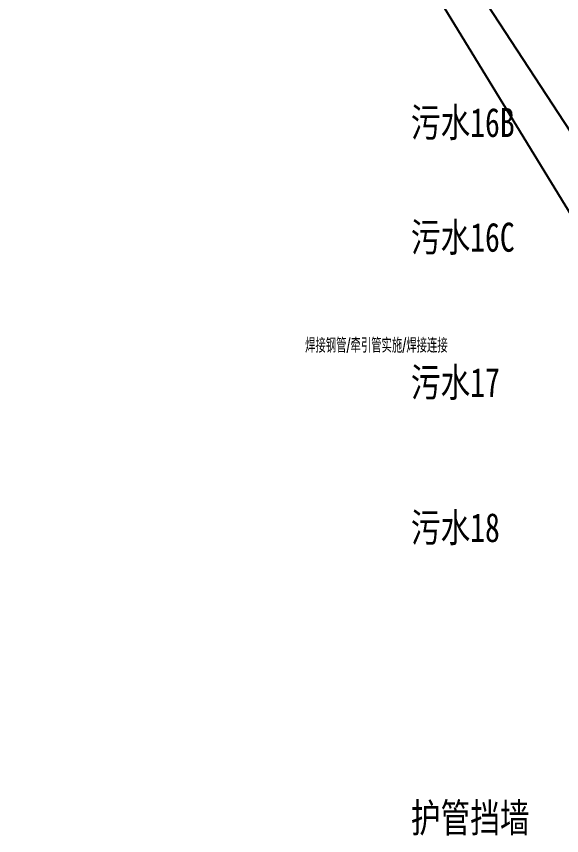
# Model space of a CAD drawing. Extents: x 529262 to 576451, y 2694391 to 2717535.
# Drawn here: x 569531 to 571409, y 2707052 to 2709873 of the extents above; entities that cross this region are included whole.
import ezdxf
from ezdxf.enums import TextEntityAlignment as Align

# ---------------------------------------------------------------- set-up
doc = ezdxf.new("R2010")
doc.units = 0
doc.layers.add('PP-COM', color=7, linetype='Continuous')
doc.layers.add('纵断_分栏文字', color=7, linetype='Continuous')
doc.styles.add('SMEDI', font='smsim.shx', dxfattribs={"width": 0.75, "height": 3.5, "bigfont": 'smfs.shx'})
doc.styles.add('宋体', font='', dxfattribs={"width": 0.75})
doc.styles.get('宋体').set_extended_font_data('SimSun')

msp = doc.modelspace()

# ---------------------------------------------------------------- linework, layer by layer
at = {"layer": 'Defpoints', "color": 1}
for p, q in [((568666.154, 2713728.156), (571774.768, 2708643.518)), ((571979.435, 2708647.368), (568666.154, 2713728.156))]:
    msp.add_line(p, q, dxfattribs=at)

# ---------------------------------------------------------------- texts
at = {"layer": 'PP-COM', "color": 2, "style": '宋体', "width": 0.75}
for s, p in [('污水16B', (570889.626, 2709457.9)), ('污水16C', (570889.626, 2709062.723)), ('污水17', (570889.626, 2708562.723)), ('污水18', (570889.626, 2708062.723)), ('护管挡墙', (570889.626, 2707062.723))]:
    msp.add_text(s, height=100, dxfattribs=at).set_placement(p)
at = {"layer": '纵断_分栏文字', "color": 3, "style": 'SMEDI', "width": 0.75}
msp.add_text('焊接钢管/牵引管实施/焊接连接', height=50, dxfattribs=at).set_placement((570771, 2708739.911), align=Align.MIDDLE_CENTER)

doc.saveas('drawing.dxf')
